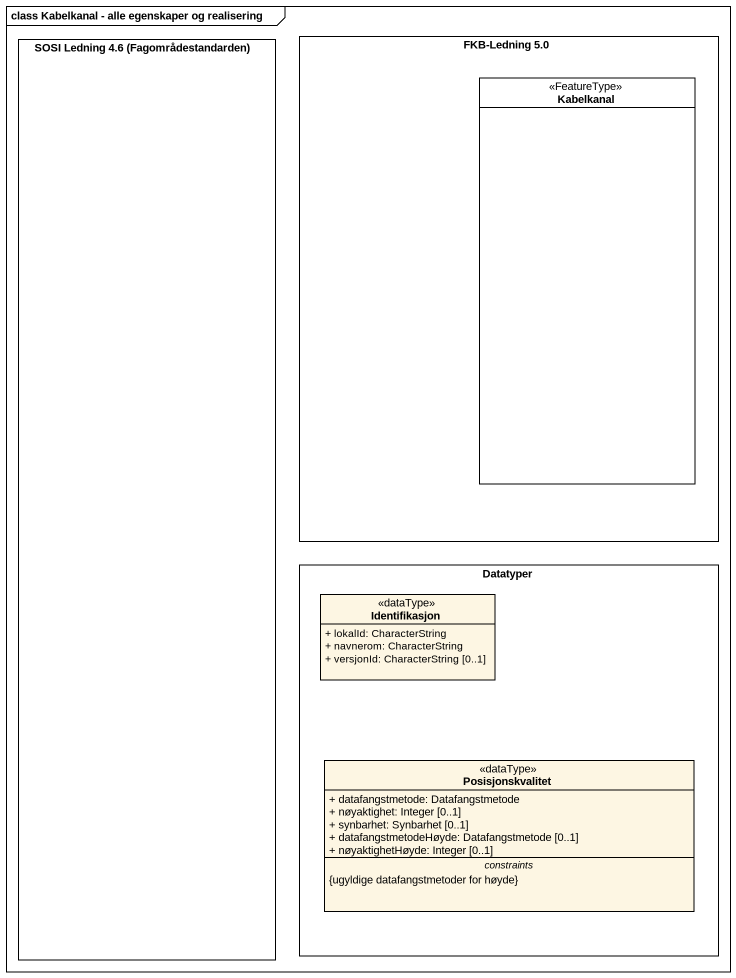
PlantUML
@startuml
mainframe class Kabelkanal - alle egenskaper og realisering
allowmixing
hide circle
hide empty members
skinparam classAttributeIconSize 0
rectangle "SOSI Ledning 4.6 (Fagområdestandarden)" as SOSI_Ledning_4_6
rectangle "FKB-Ledning 5.0" as FKB_Ledning_5_0 {
  class Kabelkanal <<FeatureType>> #FFFFFF
}
rectangle Datatyper {
  class Identifikasjon <<dataType>> {
    + lokalId: CharacterString
    + navnerom: CharacterString
    + versjonId: CharacterString [0..1]
  }
  class Posisjonskvalitet <<dataType>> {
    + datafangstmetode: Datafangstmetode
    + nøyaktighet: Integer [0..1]
    + synbarhet: Synbarhet [0..1]
    + datafangstmetodeHøyde: Datafangstmetode [0..1]
    + nøyaktighetHøyde: Integer [0..1]
    -- constraints --
    {ugyldige datafangstmetoder for høyde}
  }
}
@enduml
